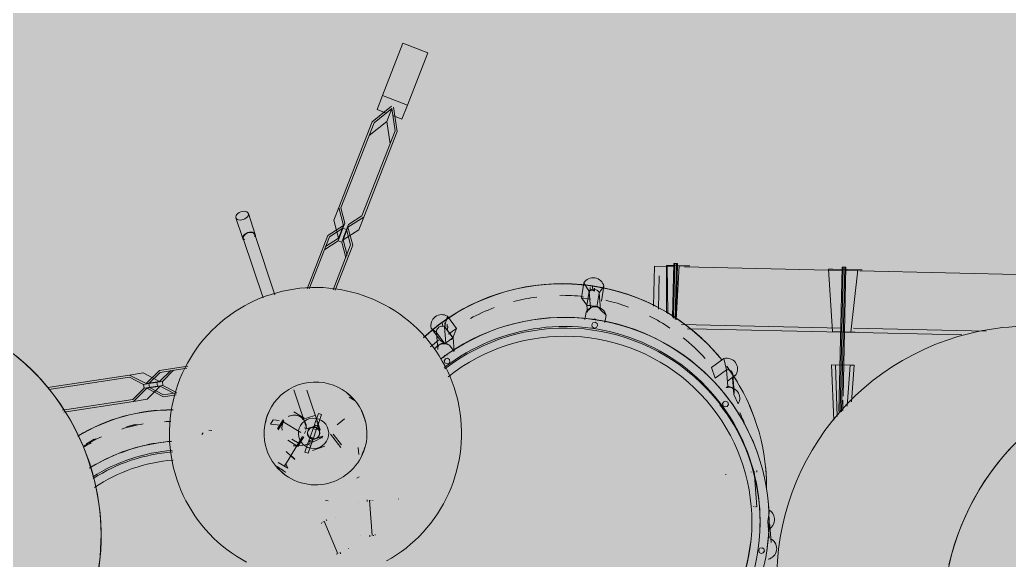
# Model space of a CAD drawing. Header units: millimetres. Extents: x 15878 to 679837, y -72324 to 391440.
# Drawn here: x 180475 to 181452, y 39249 to 39783 of the extents above; entities that cross this region are included whole.
import ezdxf

# ---------------------------------------------------------------- set-up
doc = ezdxf.new("R2010")
doc.units = ezdxf.units.MM
doc.layers.add('A-DETL-GENF', color=92, linetype='Continuous', lineweight=5)
doc.layers.add('A-GENM', color=13, linetype='Continuous', lineweight=5)

# ---------------------------------------------------------------- blocks, each defined once
blk = doc.blocks.new('Drums__Bateria_13550 - Drums__Bateria_13550-2635341-G_F')
at = {"layer": 'A-GENM', "color": 253}
for p, q in [((-263.4, -31.59), (-210.8, 164.7)), ((-209.69, -51.13), (-175.74, 75.57)), ((-175.74, 75.57), (-209.69, -51.13)), ((-177.94, 51.16), (-208.15, -61.59)), ((-264.92, -33.43), (-263.78, -29.18)), ((-272.4, -61.33), (-264.92, -33.43)), ((-267.6, -43.42), (-264.93, -33.47)), ((-264.93, -33.47), (-267.6, -43.42)), ((-267.19, -45.76), (-264.06, -34.07)), ((-264.92, -33.43), (-206.7, -54.45)), ((-308.26, -199.04), (-267.68, -47.57)), ((-271.31, -57.25), (-268.63, -47.27)), ((-268.63, -47.27), (-271.31, -57.25)), ((-270.98, -47.69), (-270.71, -46.66)), ((-270.98, -47.69), (-133.39, -84.56)), ((-270.71, -46.66), (-270.31, -45.18)), ((-270.71, -46.66), (-133.11, -83.53)), ((-270.31, -45.18), (-270.02, -44.09)), ((-132.71, -82.04), (-270.31, -45.18)), ((-270.02, -44.09), (-146.96, -77.06)), ((-272.4, -61.33), (-271.31, -57.25)), ((-206.7, -54.45), (-211.45, -72.19)), ((-205.59, -50.33), (-206.7, -54.45)), ((-211.45, -72.19), (-272.4, -61.33)), ((-253.67, -215.27), (-212.68, -62.3)), ((-212.68, -62.3), (-253.67, -215.27)), ((-208.63, -63.39), (-247.02, -206.64)), ((-179.75, -80.68), (-174.99, -62.94)), ((-174.99, -62.94), (-173.96, -59.07)), ((-174.99, -62.94), (-136.37, -75.32)), ((-173.96, -59.07), (-139.47, -70.39)), ((-128.7, -87.53), (-178.75, -76.94)), ((-143.24, -78.06), (-132.91, -80.83)), ((-179.75, -80.68), (-126.12, -91.64)), ((-133.11, -83.53), (-133.39, -84.56)), ((-132.71, -82.04), (-133.11, -83.53)), ((-192.69, -174.75), (-188.55, -184.57)), ((-192.69, -174.75), (-190.5, -178.81)), ((-92.41, -168.73), (-92.6, -168.7)), ((-59.51, -174.19), (-59.7, -174.16)), ((-44.3, -178.54), (-54.75, -174.49)), ((-199.66, -182.73), (-211.01, -182.58)), ((-205.12, -196.53), (-211.01, -182.58)), ((-194.24, -195.59), (-199.66, -182.73)), ((-183.14, -185.47), (-199.66, -182.73)), ((-199.66, -182.73), (-194.27, -195.51)), ((-176.46, -180.5), (-192.98, -177.76)), ((-190.5, -178.81), (-173.99, -181.55)), ((-182.53, -187.31), (-183.14, -185.47)), ((-181.87, -182.54), (-180.15, -180.41)), ((-173.99, -181.55), (-164.21, -179.47)), ((-95.5, -182.9), (-95.69, -182.87)), ((-94.07, -177.52), (-95.64, -177.26)), ((-60.87, -185.61), (-95.64, -179.84)), ((-94.95, -181.18), (-95.4, -181.11)), ((-59.4, -183.27), (-60.97, -183.01)), ((-27.78, -181.28), (-44.3, -178.54)), ((-23.4, -180.22), (-39.91, -177.48)), ((-35.87, -180.28), (-37.81, -176.85)), ((-310.55, -203.69), (-307.82, -193.5)), ((-248.09, -210.65), (-243.99, -195.33)), ((-168.04, -189.04), (-169.58, -190.61)), ((-169.58, -190.61), (-169.57, -192.82)), ((-169.57, -192.82), (-168, -194.36)), ((-165.85, -189.01), (-168.04, -189.04)), ((-168, -194.36), (-165.81, -194.34)), ((-164.29, -190.56), (-165.85, -189.01)), ((-165.81, -194.34), (-164.27, -192.76)), ((-164.27, -192.76), (-164.29, -190.56)), ((-61.61, -188.53), (-62.07, -188.46)), ((-60.87, -186.84), (-61.32, -186.77)), ((-20.36, -190.29), (-20.37, -192.5)), ((-20.37, -192.5), (-18.83, -194.07)), ((-18.79, -188.74), (-20.36, -190.29)), ((-18.83, -194.07), (-16.64, -194.08)), ((-16.6, -188.76), (-18.79, -188.74)), ((-16.64, -194.08), (-15.08, -192.53)), ((-15.06, -190.33), (-16.6, -188.76)), ((-15.08, -192.53), (-15.06, -190.33)), ((-313.64, -215.25), (-310.55, -203.69)), ((-313.39, -205.96), (-313.12, -204.94)), ((-259.27, -219.37), (-313.12, -204.94)), ((-310.55, -203.69), (-259.24, -219.34)), ((-205.12, -196.53), (-194.27, -195.51)), ((-315.92, -227.63), (-310.95, -209.07)), ((-314.08, -208.53), (-313.79, -207.45)), ((-262.73, -222.29), (-314.08, -208.53)), ((-313.79, -207.45), (-313.39, -205.96)), ((-261.68, -221.41), (-313.79, -207.45)), ((-313.64, -215.25), (-311.7, -208.01)), ((-260.25, -220.2), (-313.39, -205.96)), ((-98.95, -208.08), (-99.41, -208)), ((-313.77, -215.74), (-313.64, -215.25)), ((-268.29, -227), (-313.77, -215.74)), ((-267.04, -225.94), (-313.64, -215.25)), ((-315.92, -227.63), (-277.71, -237.87)), ((-305.42, -225.27), (-273.66, -233.78)), ((-308.6, -280.87), (-294.71, -286.76)), ((-308.6, -280.87), (-303.17, -286.97)), ((-310.56, -291.88), (-307.34, -292.49)), ((-305.78, -290.94), (-308.82, -290.16)), ((-307.34, -292.49), (-307.36, -294.7)), ((-305.78, -290.94), (-307.34, -292.49)), ((-303.17, -286.97), (-290.36, -292.41)), ((-303.17, -286.97), (-286.65, -289.72)), ((-290.44, -292.37), (-303.17, -286.97)), ((-288.59, -289.63), (-290.35, -291.81)), ((-286.65, -289.72), (-280.12, -285.6)), ((-273.33, -288.48), (-280.12, -285.6)), ((-307.04, -296.19), (-316.35, -299.3)), ((-302.47, -305.19), (-316.35, -299.3)), ((-310.58, -294.34), (-307.36, -294.7)), ((-308.86, -296.08), (-305.82, -296.27)), ((-294.09, -301.68), (-307.04, -296.19)), ((-290.53, -298.93), (-307.04, -296.19)), ((-307.04, -296.19), (-294.32, -301.58)), ((-294.32, -301.58), (-302.47, -305.19)), ((-294.09, -301.68), (-287.36, -302.8)), ((-291.26, -297.6), (-290.36, -300.05)), ((-287.88, -304.03), (-290.53, -298.93)), ((-279.18, -299.55), (-279.16, -297.1)), ((-279.16, -297.1), (-277.42, -295.37)), ((-275.94, -297.71), (-275.96, -299.91)), ((-275.96, -299.91), (-274.42, -301.48)), ((-274.38, -296.16), (-275.94, -297.71)), ((-274.42, -301.48), (-272.23, -301.5)), ((-272.18, -296.17), (-274.38, -296.16)), ((-272.23, -301.5), (-270.66, -299.95)), ((-270.64, -297.74), (-272.18, -296.17)), ((-270.66, -299.95), (-270.64, -297.74)), ((-287.88, -304.03), (-280.88, -306.99)), ((-588.78, -416.87), (-573.7, -395.32)), ((-573.7, -395.32), (-528.49, -426.98)), ((-543.58, -448.53), (-588.78, -416.87)), ((-543.58, -448.53), (-528.49, -426.98)), ((-528.49, -426.98), (-516.2, -435.58)), ((-521.76, -443.52), (-516.2, -435.58)), ((-316.35, -437.98), (-302.47, -432.04)), ((-316.35, -437.98), (-307.04, -443.18)), ((-307.04, -443.18), (-294.09, -437.64)), ((-294.32, -437.74), (-307.04, -443.18)), ((-302.47, -432.04), (-294.32, -437.74)), ((-281.08, -439.8), (-294.09, -437.64)), ((-280.92, -439.73), (-287.88, -442.71)), ((-531.29, -457.13), (-543.58, -448.53)), ((-531.29, -457.13), (-525.73, -449.2)), ((-530.96, -442.53), (-520.66, -464.58)), ((-505.57, -443.03), (-529.81, -440.89)), ((-519.22, -463.14), (-528.67, -442.91)), ((-528.67, -442.91), (-506.42, -444.87)), ((-528.67, -442.91), (-517.65, -450.63)), ((-506.42, -444.87), (-432.61, -496.56)), ((-431.1, -495.17), (-505.57, -443.03)), ((-307.36, -442.55), (-310.58, -441.94)), ((-307.34, -444.75), (-310.56, -444.39)), ((-305.82, -440.97), (-308.86, -440.19)), ((-307.36, -442.55), (-307.34, -444.75)), ((-307.04, -443.18), (-290.53, -445.92)), ((-303.62, -440.95), (-306.42, -440.16)), ((-290.36, -446.9), (-303.17, -452.38)), ((-303.17, -452.38), (-290.44, -446.94)), ((-294.71, -450.44), (-290.44, -446.94)), ((-290.53, -445.92), (-287.88, -442.71)), ((-288.7, -443.65), (-289.9, -445.16)), ((-279.16, -449.61), (-279.18, -447.15)), ((-274.42, -446.18), (-275.96, -447.76)), ((-275.96, -447.76), (-275.94, -449.96)), ((-272.23, -446.16), (-274.42, -446.18)), ((-270.66, -447.71), (-272.23, -446.16)), ((-270.64, -449.91), (-270.66, -447.71)), ((-495.4, -452.59), (-517.65, -450.63)), ((-517.65, -450.63), (-508.19, -470.86)), ((-294.71, -450.44), (-308.6, -456.38)), ((-303.17, -452.38), (-308.6, -456.38)), ((-303.34, -452.35), (-286.83, -455.09)), ((-286.65, -455.12), (-303.17, -452.38)), ((-290.33, -454.03), (-291.3, -451.37)), ((-277.42, -451.32), (-279.16, -449.61)), ((-275.94, -449.96), (-274.38, -451.51)), ((-274.38, -451.51), (-272.18, -451.49)), ((-272.18, -451.49), (-270.64, -449.91)), ((-520.66, -464.58), (-446.19, -516.72)), ((-445.4, -514.83), (-519.22, -463.14)), ((-432.61, -496.56), (-427.51, -511.37)), ((-425.11, -512.59), (-431.1, -495.17)), ((-431.1, -495.17), (-420.08, -502.89)), ((-420.08, -502.89), (-414.08, -520.31)), ((-446.19, -516.72), (-427.77, -516.39)), ((-446.19, -516.72), (-435.17, -524.44)), ((-429.73, -514.55), (-445.4, -514.83)), ((-429.73, -514.55), (-418.71, -522.27)), ((-427.77, -516.39), (-421.77, -533.82)), ((-427.77, -516.39), (-416.75, -524.11)), ((-427.51, -511.37), (-416.49, -519.09)), ((-425.36, -517.61), (-423.14, -514.43)), ((-420.26, -532.43), (-425.36, -517.61)), ((-425.36, -517.61), (-414.34, -525.33)), ((-406.68, -512.27), (-425.11, -512.59)), ((-414.08, -520.31), (-425.11, -512.59)), ((-423.14, -514.43), (-407.47, -514.16)), ((-423.14, -514.43), (-412.12, -522.15)), ((-407.47, -514.16), (-368.3, -541.58)), ((-367.71, -539.56), (-406.68, -512.27)), ((-416.75, -524.11), (-435.17, -524.44)), ((-411.69, -538.81), (-416.75, -524.11)), ((-412.12, -522.15), (-414.34, -525.33)), ((-414.34, -525.33), (-409.24, -540.15)), ((-414.08, -520.31), (-398.55, -520.04)), ((-396.45, -521.88), (-412.12, -522.15)), ((-421.77, -533.82), (-375.53, -566.2)), ((-374.93, -564.17), (-420.26, -532.43)), ((-152.52, -527.82), (-152.05, -527.9)), ((-261.64, -551.09), (-256.71, -546.18)), ((-211.01, -554.31), (-204.34, -555.45)), ((-158.05, -555.69), (-123.28, -561.47)), ((-157.41, -554.57), (-156.97, -554.64)), ((-157.12, -552.81), (-156.93, -552.84)), ((-237.82, -569.38), (-241.89, -560.65)), ((-181.91, -562.76), (-182.8, -560.33)), ((-158.88, -558.14), (-157.31, -558.4)), ((-124.21, -563.9), (-122.64, -564.16)), ((-123.5, -558.39), (-123.04, -558.47)), ((-123.33, -560.23), (-122.89, -560.3)), ((-230.57, -577.74), (-215.31, -570.96)), ((-217.55, -569.77), (-229.86, -575.23)), ((-158.78, -567.22), (-158.58, -567.25)), ((-125.87, -572.68), (-125.68, -572.72)), ((-253.11, -584.6), (-251.28, -581.77)), ((-246.13, -589.13), (-253.11, -584.6)), ((-251.28, -581.77), (-244.3, -586.3)), ((-246.87, -584.63), (-248.71, -587.46)), ((-244.3, -586.3), (-246.13, -589.13)), ((-244.3, -586.3), (-241.24, -588.29)), ((-219.14, -598.98), (-220.22, -585.98)), ((-236.89, -586.9), (-278.08, -590.32)), ((-252.09, -588.63), (-251.01, -601.63)), ((-243.07, -591.12), (-246.13, -589.13)), ((-243.81, -587.94), (-242.13, -587.8)), ((-241.24, -588.29), (-243.07, -591.12)), ((-239.82, -593.23), (-243.07, -591.12)), ((-242.13, -587.8), (-236, -587.29)), ((-242.13, -587.8), (-241.05, -600.8)), ((-241.05, -600.8), (-242.13, -587.8)), ((-241.24, -588.29), (-237.98, -590.41)), ((-239.82, -593.23), (-237.98, -590.41)), ((-237.98, -590.41), (-239.82, -593.23)), ((-232.44, -598.03), (-239.82, -593.23)), ((-237.98, -590.41), (-230.6, -595.2)), ((-230.6, -595.2), (-232.44, -598.03)), ((-230.6, -595.2), (-232.44, -598.03)), ((-230.6, -595.2), (-227.35, -597.31)), ((-230.17, -586.81), (-228.49, -586.67)), ((-229.1, -599.81), (-230.17, -586.81)), ((-229.1, -599.81), (-230.17, -586.81)), ((-167.96, -598.22), (-167.07, -595.8)), ((-149.24, -592.97), (-149.43, -593)), ((-116.33, -587.51), (-116.52, -587.54)), ((-113.29, -596.07), (-114.86, -596.33)), ((-439.82, -603.24), (-461.43, -605.03)), ((-377.11, -598.54), (-439.78, -603.74)), ((-281.75, -602.67), (-241.18, -599.3)), ((-251.91, -599.38), (-260.33, -607.81)), ((-241.05, -600.8), (-242.73, -600.94)), ((-210.35, -629.47), (-234.65, -605.3)), ((-234.12, -604.06), (-226.26, -611.92)), ((-226.26, -611.92), (-234.12, -604.06)), ((-232.63, -605.56), (-228.38, -609.8)), ((-228.38, -609.8), (-232.63, -605.56)), ((-229.19, -600.14), (-232.44, -598.03)), ((-227.35, -597.31), (-229.19, -600.14)), ((-226.12, -602.13), (-229.19, -600.14)), ((-227.42, -599.67), (-229.1, -599.81)), ((-227.35, -597.31), (-224.29, -599.3)), ((-224.29, -599.3), (-226.12, -602.13)), ((-219.15, -606.66), (-226.12, -602.13)), ((-224.29, -599.3), (-217.31, -603.83)), ((-221.71, -600.97), (-223.55, -603.8)), ((-217.31, -603.83), (-219.15, -606.66)), ((-147.97, -601.82), (-149.54, -602.08)), ((-113.73, -598.72), (-148.26, -604.46)), ((-148.07, -604.42), (-148.26, -604.46)), ((-147.62, -605.58), (-148.06, -605.65)), ((-113.53, -599.92), (-113.98, -599.99)), ((-113.73, -598.72), (-113.93, -598.76)), ((-438.79, -615.7), (-377.11, -610.58)), ((-253.4, -620.49), (-238.95, -605.97)), ((-234.65, -616.06), (-228.76, -610.17)), ((-234.65, -620.31), (-226.26, -611.92)), ((-233, -605.93), (-228.76, -610.17)), ((-228.76, -610.17), (-233, -605.93)), ((-146.86, -607.27), (-147.33, -607.34)), ((-460.35, -617.99), (-438.75, -616.2)), ((-255.56, -624), (-257.55, -629.45)), ((-255.39, -619.84), (-247.89, -627.34)), ((-247.89, -627.34), (-255.39, -619.84)), ((-255.39, -619.84), (-249.39, -625.84)), ((-249.39, -625.84), (-255.39, -619.84)), ((-255.02, -619.47), (-247.67, -626.82)), ((-247.67, -626.82), (-255.02, -619.47)), ((-254.01, -632.98), (-250.68, -623.82)), ((-252.27, -619.35), (-253.4, -620.49)), ((-253.4, -620.49), (-246.87, -627)), ((-257.55, -629.45), (-254.01, -632.98)), ((-215.49, -634.64), (-207.72, -626.85)), ((-211.84, -627.53), (-212.58, -628.27)), ((-207.72, -626.85), (-211.84, -627.53)), ((-262.86, -693.54), (-261.9, -690.88)), ((-329.15, -698.67), (-331.64, -727.1)), ((-329.61, -726.84), (-327.29, -700.29)), ((-261.45, -699.76), (-260.27, -701.26)), ((-320.98, -729.49), (-328.98, -716.17)), ((-328.44, -713.43), (-320.36, -726.87)), ((-316.5, -727.2), (-306.6, -715.82)), ((-306.16, -718.17), (-316.35, -729.89)), ((-306.27, -715.97), (-307.39, -728.78)), ((-305.44, -729.4), (-304.34, -716.85)), ((-333.07, -743.39), (-320.98, -729.49)), ((-331.64, -727.1), (-322.15, -742.89)), ((-321.54, -740.27), (-329.61, -726.84)), ((-320.98, -729.49), (-322.15, -742.89)), ((-320.83, -732.18), (-322, -745.58)), ((-320.36, -726.87), (-321.54, -740.27)), ((-316.97, -732.52), (-320.83, -732.18)), ((-320.36, -726.87), (-316.5, -727.2)), ((-316.97, -732.52), (-318.14, -745.92)), ((-316.5, -727.2), (-317.67, -740.61)), ((-307.39, -728.78), (-317.67, -740.61)), ((-317.53, -743.3), (-305.44, -729.4)), ((-317.53, -743.3), (-316.35, -729.89)), ((-316.35, -729.89), (-306.86, -745.69)), ((-317.67, -740.61), (-321.54, -740.27)), ((-322.15, -742.89), (-334.24, -756.8)), ((-333.07, -743.39), (-334.24, -756.8)), ((-332.29, -757.41), (-322, -745.58)), ((-322, -745.58), (-318.14, -745.92)), ((-318.14, -745.92), (-310.06, -759.35)), ((-308.03, -759.09), (-317.53, -743.3)), ((-306.86, -745.69), (-308.03, -759.09)), ((-334.24, -756.8), (-341.37, -838.31)), ((-339.29, -837.49), (-332.29, -757.41)), ((-310.06, -759.35), (-316.19, -829.41)), ((-314.12, -828.69), (-308.03, -759.09))]:
    blk.add_line(p, q, dxfattribs=at)
at = {"layer": 'A-GENM', "color": 253, "flags": 128}
for points in [[(-57.07, 70.27), (-51.33, 62.04), (-45.27, 54.05), (-38.89, 46.31), (-32.21, 38.83), (-25.23, 31.63), (-17.97, 24.7), (-10.44, 18.08), (-2.65, 11.76), (5.38, 5.76), (13.65, 0.08), (22.14, -5.26), (30.84, -10.26), (39.73, -14.9)], [(-234.65, -447.78), (-240.42, -447.9), (-246.18, -448.24), (-251.92, -448.82), (-257.63, -449.62), (-263.31, -450.66), (-268.94, -451.92), (-274.52, -453.4), (-280.03, -455.1), (-285.47, -457.03), (-290.83, -459.17), (-296.1, -461.52), (-301.27, -464.08), (-306.34, -466.85), (-311.29, -469.82), (-316.11, -472.98), (-320.81, -476.33), (-325.37, -479.87), (-329.78, -483.59), (-334.04, -487.48), (-338.15, -491.54), (-342.08, -495.76), (-345.85, -500.13), (-349.43, -504.65), (-352.84, -509.31), (-356.05, -514.11), (-359.07, -519.02), (-361.89, -524.06), (-364.51, -529.2), (-366.92, -534.44), (-369.12, -539.78), (-371.1, -545.2), (-372.87, -550.69), (-374.41, -556.25), (-375.73, -561.87), (-376.83, -567.54), (-377.69, -573.24), (-378.33, -578.98), (-378.74, -584.73), (-378.92, -590.5), (-378.86, -596.27), (-378.58, -602.04), (-378.07, -607.78), (-377.32, -613.51), (-376.35, -619.2), (-375.15, -624.84), (-373.73, -630.43), (-372.08, -635.96), (-370.22, -641.42), (-368.13, -646.81), (-365.84, -652.1), (-363.33, -657.3), (-360.62, -662.39), (-357.71, -667.37), (-354.6, -672.24), (-351.3, -676.97), (-347.81, -681.57), (-344.14, -686.02), (-340.29, -690.32), (-336.28, -694.47), (-332.1, -698.45), (-327.77, -702.26), (-323.29, -705.9), (-318.66, -709.35), (-313.91, -712.62), (-309.02, -715.69), (-304.02, -718.57), (-298.9, -721.24), (-293.69, -723.71), (-288.38, -725.96), (-282.98, -728), (-277.5, -729.83), (-271.96, -731.43), (-266.36, -732.81), (-260.7, -733.97), (-255.01, -734.9), (-249.28, -735.6), (-243.53, -736.07), (-237.76, -736.31), (-234.65, -736.34)], [(-234.65, -736.34), (-228.88, -736.22), (-223.12, -735.88), (-217.37, -735.3), (-211.66, -734.5), (-205.98, -733.46), (-200.35, -732.2), (-194.77, -730.72), (-189.26, -729.01), (-183.82, -727.09), (-178.46, -724.95), (-173.19, -722.6), (-168.02, -720.03), (-162.96, -717.27), (-158.01, -714.3), (-153.18, -711.14), (-148.48, -707.79), (-143.92, -704.25), (-139.51, -700.53), (-135.25, -696.64), (-131.15, -692.58), (-127.21, -688.36)], [(-95.56, -553.69), (-97.21, -548.16), (-99.07, -542.69), (-101.16, -537.31), (-103.45, -532.02), (-105.96, -526.82), (-108.67, -521.73), (-111.58, -516.74), (-114.69, -511.88), (-118, -507.15), (-121.49, -502.55), (-125.16, -498.1), (-129, -493.8), (-133.01, -489.65), (-137.19, -485.67), (-141.52, -481.86), (-146, -478.22), (-150.63, -474.77), (-155.39, -471.5), (-160.27, -468.43), (-165.27, -465.55), (-170.39, -462.88), (-175.6, -460.41), (-180.92, -458.16), (-186.31, -456.12), (-191.79, -454.29), (-197.33, -452.69), (-202.94, -451.31), (-208.59, -450.15), (-214.29, -449.22), (-220.01, -448.52), (-225.77, -448.05), (-231.53, -447.81), (-234.65, -447.78)], [(-241.1, -815.18), (-250.32, -815.37), (-259.53, -815.92), (-268.7, -816.84), (-277.83, -818.12), (-286.9, -819.78), (-295.9, -821.79), (-304.81, -824.16), (-313.62, -826.88), (-322.31, -829.96), (-330.87, -833.38), (-339.29, -837.14), (-347.55, -841.23), (-355.64, -845.65), (-363.55, -850.39), (-371.26, -855.44), (-378.76, -860.8)], [(-155.26, -831.76), (-163.89, -828.5), (-172.63, -825.58), (-181.49, -823.02), (-190.44, -820.82), (-199.48, -818.97), (-208.58, -817.49), (-217.73, -816.37), (-226.92, -815.62), (-236.13, -815.23), (-241.1, -815.18)]]:
    blk.add_lwpolyline(points, dxfattribs=at)
at = {"layer": 'A-GENM', "color": 253}
for centre, radius, start, end in [((151.41, 209.62), 250.66, 117.24992, 270), ((72.41, 59.35), 250, 132.48535, 180), ((72.41, 59.35), 250, 180, 351.92885), ((-234.65, -592.06), 50.83, 90, 270), ((-234.65, -592.06), 50.52, 115.71429, 128.72123), ((-234.65, -592.06), 50.52, 90, 102.97126), ((-234.65, -592.06), 50.83, 270, 90), ((-234.65, -592.06), 50.52, 51.27877, 60.15781), ((-235.21, -593.9), 15, 360, 180), ((-269.3, -603.76), 43.06, 342.99779, 25), ((-235.21, -593.9), 15, 180, 360), ((-235.62, -593.71), 6, 4.74329, 184.74329), ((-235.62, -593.71), 6, 184.74329, 4.74329), ((-235.21, -593.9), 5.98, 0, 180), ((-235.21, -593.9), 5.98, 180, 0), ((-245.56, -611.13), 12, 75, 180), ((-245.56, -611.13), 12, 150, 180), ((-245.56, -611.13), 12, 75, 90), ((-245.56, -611.13), 12, 45, 60), ((-245.56, -611.13), 12, 180, 195), ((-245.56, -611.13), 12, 180, 195), ((-245.56, -611.13), 12, 225, 240), ((-245.56, -611.13), 12, 225, 270), ((-234.65, -592.06), 50.52, 231.27877, 244.28571), ((-234.65, -592.06), 50.52, 295.71429, 308.72123), ((-241.1, -1045.69), 230.39, 90, 270), ((-241.1, -1045.69), 230.39, 270, 90)]:
    blk.add_arc(centre, radius, start, end, dxfattribs=at)
for centre, major_axis, ratio, start_param, end_param in [((-92.59, -373.45), (33.09, 199.26), 0.99437, 5.575983, 8.43102), ((-91.02, -373.72), (31.62, 190.44), 0.99437, 5.575983, 8.439994), ((-125.5, -367.99), (33.09, 199.26), 0.99437, 6.199716, 6.843408), ((-91.02, -373.72), (30.29, 182.42), 0.99437, 5.575983, 8.451893), ((-92.59, -373.45), (31.62, 190.44), 0.99437, 0.01778, 2.159363), ((-200.25, -182.44), (1.77, 10.67), 0.99437, 5.668458, 8.030123), ((-125.69, -367.96), (33.09, 199.26), 0.99437, 0.259441, 0.560546), ((-92.79, -373.42), (33.09, 199.26), 0.99437, 0.259441, 0.742763), ((-171.78, -187.17), (1.77, 10.67), 0.99437, 5.668458, 8.030123), ((-125.69, -367.96), (33.09, 199.26), 0.99437, 6.199203, 6.300966), ((-92.79, -373.42), (33.09, 199.26), 0.99437, 6.059305, 6.300966), ((-47.19, -182.16), (1.77, 10.67), 0.99437, 5.390157, 7.228836), ((-18.71, -186.89), (1.77, 10.67), 0.99437, 4.867172, 7.228836), ((-125.5, -367.99), (33.09, 199.26), 0.99437, 0.600056, 2.241235), ((-125.69, -367.96), (33.09, 199.26), 0.99437, 0.599228, 0.725808), ((-193.93, -183.49), (0.95, 5.73), 0.99437, 5.813371, 7.88521), ((-193.93, -183.49), (0.95, 5.73), 0.99437, 5.813371, 7.62623), ((-177.42, -186.24), (0.95, 5.73), 0.99437, 5.813371, 7.88521), ((-177.42, -186.24), (0.95, 5.73), 0.99437, 5.813371, 7.88521), ((-125.5, -367.99), (31.21, 187.94), 0.99437, 0.259441, 0.324132), ((-126.85, -367.77), (31.2, 187.93), 0.99437, 0.24859, 0.283344), ((-92.59, -373.45), (31.62, 190.44), 0.99437, 6.155597, 6.283185), ((-40.87, -183.21), (0.95, 5.73), 0.99437, 5.789024, 6.824943), ((-49.33, -477.59), (49.93, 300.68), 0.99437, 0.533291, 0.566105), ((-125.69, -367.96), (33.09, 199.26), 0.99437, 0.742763, 2.241787), ((-92.79, -373.42), (33.09, 199.26), 0.99437, 0.744589, 2.148382), ((-125.5, -367.99), (31.21, 187.94), 0.99437, 0.66046, 0.818046), ((-92.32, -373.5), (30.29, 182.42), 0.99437, 5.575983, 6.099581), ((-125.5, -367.99), (31.21, 187.94), 0.99437, 0.902902, 1.025553), ((-125.5, -367.99), (31.21, 187.94), 0.99437, 1.144563, 1.267214), ((-308.71, -291.68), (1.77, 10.67), 0.99437, 0.154783, 2.516447), ((-302.39, -292.73), (0.95, 5.73), 0.99437, 0.299696, 2.371534), ((-302.39, -292.73), (0.95, 5.73), 0.99437, 0.299696, 2.371534), ((-13.29, -415.3), (49.93, 300.68), 0.99437, 1.31921, 1.35202), ((-202.73, -333.38), (15.93, 95.93), 0.99437, 1.299389, 1.402279), ((-285.87, -295.47), (0.95, 5.73), 0.99437, 0.299696, 2.371534), ((-285.87, -295.47), (0.95, 5.73), 0.99437, 0.299696, 2.371534), ((-280.23, -296.41), (1.77, 10.67), 0.99437, 0.154783, 2.516447), ((-19.61, -414.25), (49.93, 300.68), 0.99437, 1.338095, 1.368429), ((-125.5, -367.99), (31.21, 187.94), 0.99437, 1.386224, 1.508875), ((-125.5, -367.99), (31.21, 187.94), 0.99437, 1.627885, 1.750536), ((-125.5, -367.99), (31.21, 187.94), 0.99437, 1.855865, 1.992197), ((-308.71, -445.57), (1.77, 10.67), 0.99437, 0.956069, 3.317734), ((-19.61, -321.93), (49.93, 300.68), 0.99437, 2.104087, 2.136902), ((-13.29, -322.98), (49.93, 300.68), 0.99437, 2.120497, 2.153306), ((-202.73, -405.6), (15.93, 95.93), 0.99437, 2.070238, 2.173128), ((-302.39, -446.62), (0.95, 5.73), 0.99437, 1.100982, 3.172821), ((-302.39, -446.62), (0.95, 5.73), 0.99437, 1.100982, 3.172821), ((-285.87, -449.36), (0.95, 5.73), 0.99437, 1.100982, 3.172821), ((-285.87, -449.36), (0.95, 5.73), 0.99437, 1.100982, 3.172821), ((-280.23, -450.3), (1.77, 10.67), 0.99437, 0.956069, 2.530512), ((-125.5, -367.99), (31.21, 187.94), 0.99437, 2.192729, 2.246087), ((-460.89, -611.51), (-0.54, 6.48), 0.615661, 4.712389, 7.853982), ((-439.29, -609.72), (-0.54, 6.48), 0.615661, 5.759587, 7.853982), ((-439.29, -609.72), (-0.5, 5.98), 0.615661, 5.759587, 7.853982), ((-460.89, -611.51), (-0.54, 6.48), 0.615661, 1.570796, 4.712389), ((-439.29, -609.72), (-0.54, 6.48), 0.615661, 1.570796, 3.665191), ((-439.29, -609.72), (-0.5, 5.98), 0.615661, 1.570796, 3.665191), ((-120.51, -767.21), (-28.93, 174.21), 0.99437, 0.400155, 0.465878), ((-120.31, -767.18), (-28.93, 174.21), 0.99437, 0.401115, 0.466442), ((-87.6, -761.74), (-28.93, 174.21), 0.99437, 0.562638, 0.619936), ((-87.4, -761.71), (-28.93, 174.21), 0.99437, 0.563839, 0.619936), ((-120.51, -767.21), (-28.93, 174.21), 0.99437, 1.15506, 1.715453), ((-120.31, -767.18), (-28.93, 174.21), 0.99437, 1.155712, 1.715514), ((-120.31, -767.18), (-27.05, 162.88), 0.99437, 1.168381, 1.205022), ((-87.4, -761.71), (-28.93, 174.21), 0.99437, 1.239515, 1.725826), ((-87.6, -761.74), (-28.93, 174.21), 0.99437, 1.239177, 1.405334), ((-87.4, -761.71), (-27.46, 165.39), 0.99437, 1.238149, 1.737183), ((-85.83, -761.45), (-27.46, 165.39), 0.99437, 1.241035, 1.737702), ((-85.83, -761.45), (-26.13, 157.36), 0.99437, 1.239807, 1.760418), ((-121.02, -767.29), (-27.04, 162.87), 0.99437, 1.369428, 1.434829), ((-120.31, -767.18), (-27.05, 162.88), 0.99437, 1.334001, 1.466821), ((-121.22, -767.33), (-27.04, 162.87), 0.99437, 1.378959, 1.426244), ((-121.22, -767.33), (-27.04, 162.87), 0.99437, 1.378959, 1.426244), ((-87.6, -761.74), (-28.93, 174.21), 0.99437, 1.427686, 1.725766), ((-120.31, -767.18), (-27.05, 162.88), 0.99437, 1.595801, 1.721419), ((-121.02, -767.29), (-27.04, 162.87), 0.99437, 1.632796, 1.697418), ((-121.22, -767.33), (-27.04, 162.87), 0.99437, 1.642755, 1.689049), ((-121.22, -767.33), (-27.04, 162.87), 0.99437, 1.642755, 1.689049), ((-120.78, -767.25), (-26.85, 161.67), 0.99437, 1.667134, 1.715186)]:
    blk.add_ellipse(centre, major_axis=major_axis, ratio=ratio, start_param=start_param, end_param=end_param, dxfattribs=at)

msp = doc.modelspace()

# ---------------------------------------------------------------- hatches: boundary and pattern name
at = {"layer": 'A-DETL-GENF', "transparency": 33554585}
h = msp.add_hatch(color=253, dxfattribs=at)
h.paths.add_polyline_path([(193031.82, 30457.49), (193031.82, 31607.49), (195106.82, 31607.49), (195106.82, 34107.49), (202306.82, 34107.49), (202306.82, 35797.49), (205331.82, 35797.49), (205331.82, 52007.49), (202831.82, 52007.49), (202831.82, 51406.34), (202231.82, 51406.34), (202231.82, 48337.49), (196081.82, 48337.49), (196081.82, 52057.49), (193181.82, 52057.49), (193181.82, 49957.49), (189481.82, 49957.49), (189481.82, 52057.49), (177431.82, 52057.49), (177431.82, 45607.49), (166981.82, 45607.49), (166981.82, 31607.49), (190881.82, 31607.49), (190881.82, 30457.49)], flags=0)
h.paths.add_polyline_path([(178081.82, 39607.49), (177481.82, 39607.49), (177481.82, 40207.49), (178081.82, 40207.49)], flags=0)
h.paths.add_polyline_path([(199881.82, 39607.49), (199881.82, 40207.49), (200481.82, 40207.49), (200481.82, 39607.49), (199984.37, 39607.49)], flags=0)
h.paths.add_polyline_path([(189481.82, 39607.49), (189481.82, 40207.49), (190081.82, 40207.49), (190081.82, 39607.49)], flags=0)
h.paths.add_polyline_path([(178081.82, 51407.49), (177481.82, 51407.49), (177481.82, 52007.49), (178081.82, 52007.49), (178081.82, 51515.3)], flags=0)

# ---------------------------------------------------------------- block references
at = {"layer": 'A-GENM', "color": 253, "rotation": 283.7048795435998}
msp.add_blockref('Drums__Bateria_13550 - Drums__Bateria_13550-2635341-G_F', (181397.94, 39286.86), dxfattribs=at)

doc.saveas('drawing.dxf')
